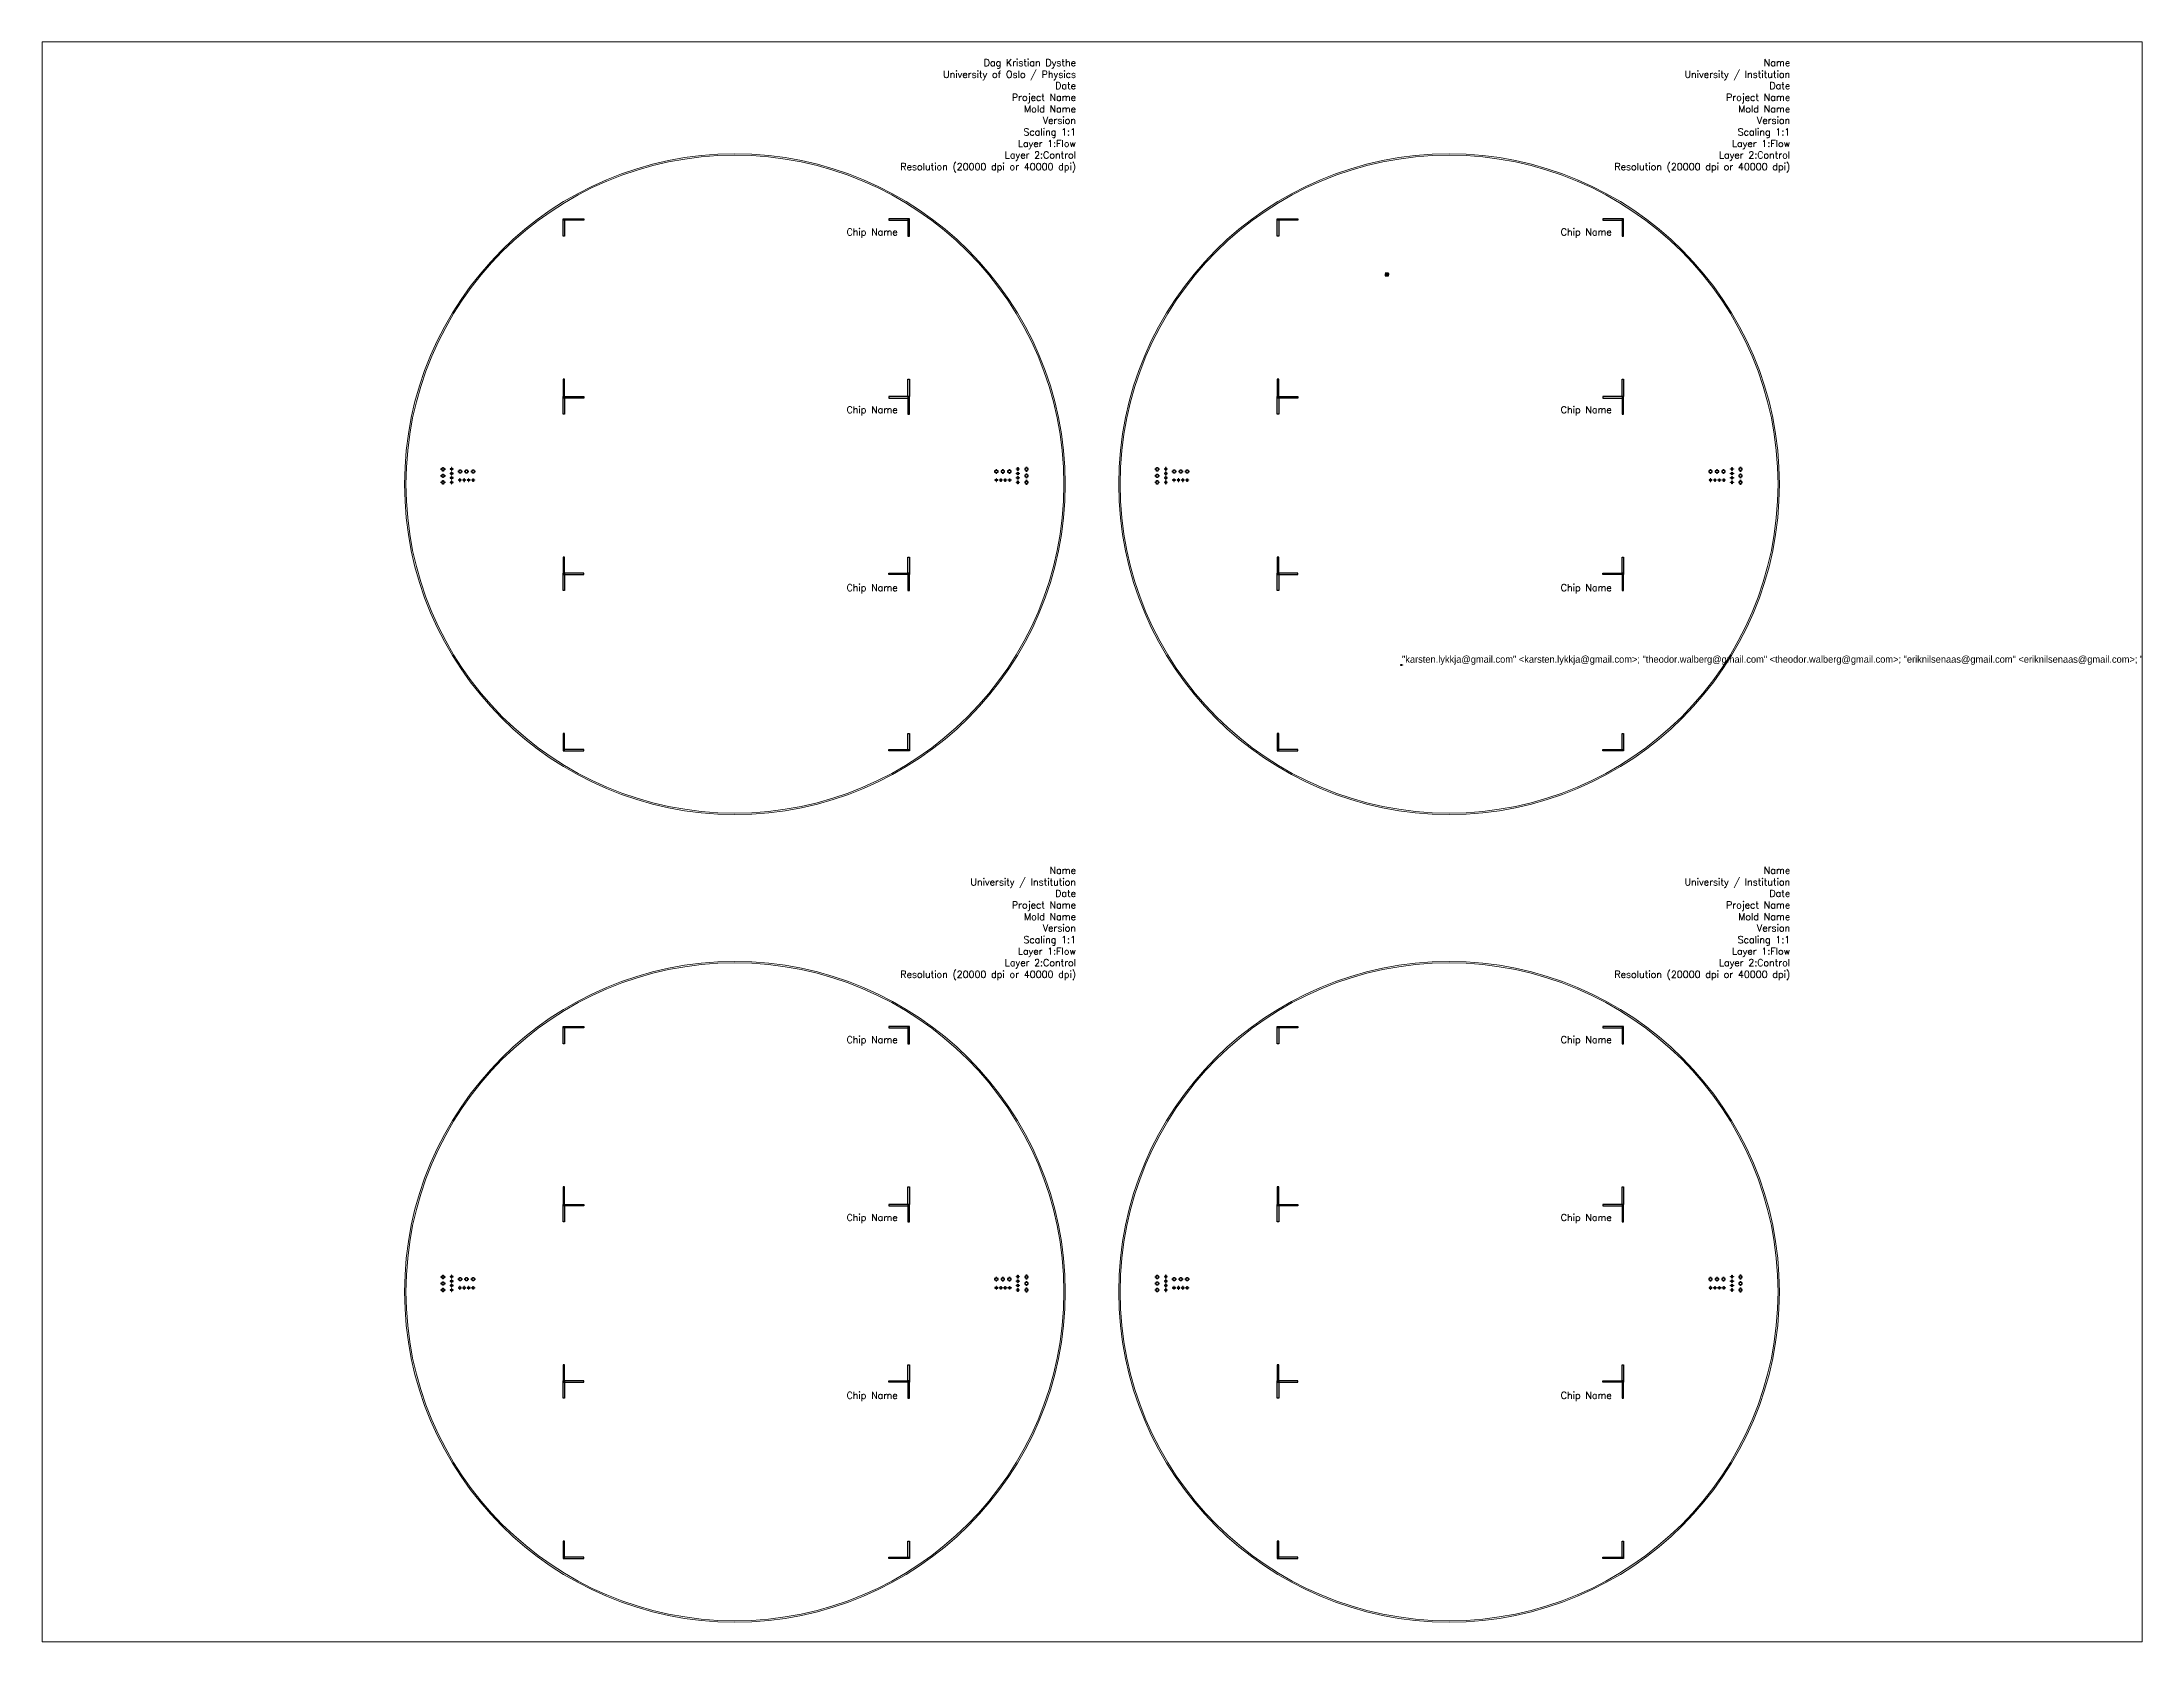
# Paper-space layout 'Layout1' of a CAD drawing. Extents: x 1.05 to 9.45, y 0.8 to 7.2.
# The model-space entities are those that its viewports show. They can reach past a viewport. Long polylines and large blocks are cut down to what shows.
import ezdxf

# ---------------------------------------------------------------- set-up
doc = ezdxf.new("R2010")
doc.units = 13
doc.header["$MEASUREMENT"] = 0
doc.layers.add('Flow', color=7, linetype='Continuous')
doc.styles.add('Title', font='complex.shx', dxfattribs={"height": 1000})

msp = doc.modelspace()

# ---------------------------------------------------------------- linework, layer by layer
at = {"layer": 'Flow'}
for p, q in [((143285, 196644), (143154, 196644)), ((143154, 196344), (143245, 196344)), ((143154, 196344), (143154, 196244)), ((143154, 196244), (143654, 196244)), ((143312, 196512), (143192, 196512)), ((143192, 196512), (143192, 196495)), ((143192, 196360), (143192, 196495)), ((143212, 196360), (143192, 196360)), ((143212, 196495), (143312, 196495)), ((143212, 196495), (143212, 196360)), ((143325, 196444), (143245, 196444)), ((143245, 196444), (143245, 196344)), ((143265, 196344), (143265, 196424)), ((143265, 196424), (143345, 196424)), ((143265, 196344), (143383, 196344)), ((143285, 196564), (143285, 196644)), ((143325, 196564), (143285, 196564)), ((143305, 196644), (143305, 196584)), ((143385, 196644), (143305, 196644)), ((143305, 196584), (143385, 196584)), ((143312, 196495), (143312, 196512)), ((143325, 196444), (143325, 196564)), ((143345, 196424), (143345, 196564)), ((143405, 196564), (143345, 196564)), ((143378, 196515), (143448, 196515)), ((143378, 196515), (143378, 196425)), ((143378, 196425), (143428, 196425)), ((143428, 196405), (143383, 196405)), ((143383, 196405), (143383, 196344)), ((143385, 196584), (143385, 196644)), ((143398, 196445), (143398, 196495)), ((143428, 196495), (143398, 196495)), ((143448, 196445), (143398, 196445)), ((143403, 196344), (143403, 196385)), ((143403, 196385), (143448, 196385)), ((143403, 196344), (143654, 196344)), ((143654, 196344), (143403, 196344)), ((143405, 196644), (143405, 196564)), ((143468, 196644), (143405, 196644)), ((143428, 196495), (143428, 196475)), ((143528, 196475), (143428, 196475)), ((143428, 196405), (143428, 196425)), ((143448, 196515), (143448, 196495)), ((143448, 196495), (143548, 196495)), ((143448, 196445), (143448, 196385)), ((143468, 196560), (143468, 196644)), ((143488, 196560), (143468, 196560)), ((143468, 196540), (143488, 196540)), ((143468, 196520), (143468, 196540)), ((143508, 196520), (143468, 196520)), ((143578, 196644), (143488, 196644)), ((143488, 196580), (143488, 196644)), ((143488, 196580), (143508, 196580)), ((143488, 196560), (143488, 196540)), ((143508, 196580), (143508, 196555)), ((143578, 196555), (143508, 196555)), ((143508, 196520), (143508, 196535)), ((143508, 196535), (143598, 196535)), ((143528, 196475), (143528, 196385)), ((143528, 196385), (143618, 196385)), ((143548, 196495), (143548, 196405)), ((143598, 196405), (143548, 196405)), ((143578, 196555), (143578, 196644)), ((143654, 196644), (143598, 196644)), ((143598, 196644), (143598, 196555)), ((143598, 196555), (143618, 196555)), ((143598, 196405), (143598, 196535)), ((143618, 196555), (143618, 196385)), ((143654, 196244), (143654, 196344))]:
    msp.add_line(p, q, dxfattribs=at)
for points in [[(24447, 204472), (24652, 204472), (24652, 201954), (24447, 201954)], [(24447, 204472), (27414, 204472), (27414, 204267), (24447, 204267)], [(74447, 204472), (71479, 204472), (71479, 204267), (74447, 204267)], [(74447, 204472), (74242, 204472), (74242, 201954), (74447, 201954)], [(127572, 204472), (127777, 204472), (127777, 201954), (127572, 201954)], [(127572, 204472), (130540, 204472), (130540, 204267), (127572, 204267)], [(177572, 204472), (174605, 204472), (174605, 204267), (177572, 204267)], [(177572, 204472), (177367, 204472), (177367, 201954), (177572, 201954)], [(24447, 178789), (24652, 178789), (24652, 181307), (24447, 181307)], [(74447, 178789), (74242, 178789), (74242, 181307), (74447, 181307)], [(127572, 178789), (127777, 178789), (127777, 181307), (127572, 181307)], [(177572, 178789), (177367, 178789), (177367, 181307), (177572, 181307)], [(24447, 178789), (27414, 178789), (27414, 178584), (24447, 178584)], [(24447, 178789), (24652, 178789), (24652, 176270), (24447, 176270)], [(74447, 178789), (71479, 178789), (71479, 178584), (74447, 178584)], [(74447, 178789), (74242, 178789), (74242, 176270), (74447, 176270)], [(127572, 178789), (130540, 178789), (130540, 178584), (127572, 178584)], [(127572, 178789), (127777, 178789), (127777, 176270), (127572, 176270)], [(177572, 178789), (174605, 178789), (174605, 178584), (177572, 178584)], [(177572, 178789), (177367, 178789), (177367, 176270), (177572, 176270)], [(7196, 168391), (7355, 168391), (7355, 168211), (7196, 168211), (7196, 168051), (7016, 168051), (7016, 168211), (6856, 168211), (6856, 168391), (7016, 168391), (7016, 168551), (7196, 168551)], [(7196, 167451), (7355, 167451), (7355, 167271), (7196, 167271), (7196, 167111), (7016, 167111), (7016, 167271), (6856, 167271), (6856, 167451), (7016, 167451), (7016, 167611), (7196, 167611)], [(8305, 168381), (8145, 168381), (8145, 168301), (8305, 168301), (8305, 168141), (8385, 168141), (8385, 168301), (8545, 168301), (8545, 168381), (8385, 168381), (8385, 168541), (8305, 168541)], [(8305, 167741), (8145, 167741), (8145, 167661), (8305, 167661), (8305, 167501), (8385, 167501), (8385, 167661), (8545, 167661), (8545, 167741), (8385, 167741), (8385, 167901), (8305, 167901)], [(8305, 167101), (8145, 167101), (8145, 167021), (8305, 167021), (8305, 166861), (8385, 166861), (8385, 167021), (8545, 167021), (8545, 167101), (8385, 167101), (8385, 167261), (8305, 167261)], [(9477, 168067), (9477, 168227), (9657, 168227), (9657, 168067), (9817, 168067), (9817, 167887), (9657, 167887), (9657, 167727), (9477, 167727), (9477, 167887), (9317, 167887), (9317, 168067)], [(9567, 166786), (9567, 166946), (9487, 166946), (9487, 166786), (9327, 166786), (9327, 166706), (9487, 166706), (9487, 166546), (9567, 166546), (9567, 166706), (9727, 166706), (9727, 166786)], [(10207, 166786), (10207, 166946), (10127, 166946), (10127, 166786), (9967, 166786), (9967, 166706), (10127, 166706), (10127, 166546), (10207, 166546), (10207, 166706), (10367, 166706), (10367, 166786)], [(10417, 168067), (10417, 168227), (10597, 168227), (10597, 168067), (10757, 168067), (10757, 167887), (10597, 167887), (10597, 167727), (10417, 167727), (10417, 167887), (10257, 167887), (10257, 168067)], [(10847, 166786), (10847, 166946), (10767, 166946), (10767, 166786), (10607, 166786), (10607, 166706), (10767, 166706), (10767, 166546), (10847, 166546), (10847, 166706), (11007, 166706), (11007, 166786)], [(11357, 168067), (11357, 168227), (11537, 168227), (11537, 168067), (11697, 168067), (11697, 167887), (11537, 167887), (11537, 167727), (11357, 167727), (11357, 167887), (11197, 167887), (11197, 168067)], [(11407, 166786), (11407, 166946), (11487, 166946), (11487, 166786), (11647, 166786), (11647, 166706), (11487, 166706), (11487, 166546), (11407, 166546), (11407, 166706), (11247, 166706), (11247, 166786)], [(87098, 168067), (87098, 168227), (86918, 168227), (86918, 168067), (86758, 168067), (86758, 167887), (86918, 167887), (86918, 167727), (87098, 167727), (87098, 167887), (87258, 167887), (87258, 168067)], [(87048, 166786), (87048, 166946), (86968, 166946), (86968, 166786), (86808, 166786), (86808, 166706), (86968, 166706), (86968, 166546), (87048, 166546), (87048, 166706), (87208, 166706), (87208, 166786)], [(87608, 166786), (87608, 166946), (87687, 166946), (87687, 166786), (87847, 166786), (87847, 166706), (87687, 166706), (87687, 166546), (87608, 166546), (87608, 166706), (87448, 166706), (87448, 166786)], [(88037, 168067), (88037, 168227), (87858, 168227), (87858, 168067), (87698, 168067), (87698, 167887), (87858, 167887), (87858, 167727), (88037, 167727), (88037, 167887), (88197, 167887), (88197, 168067)], [(88247, 166786), (88247, 166946), (88327, 166946), (88327, 166786), (88487, 166786), (88487, 166706), (88327, 166706), (88327, 166546), (88247, 166546), (88247, 166706), (88087, 166706), (88087, 166786)], [(88977, 168067), (88977, 168227), (88797, 168227), (88797, 168067), (88637, 168067), (88637, 167887), (88797, 167887), (88797, 167727), (88977, 167727), (88977, 167887), (89137, 167887), (89137, 168067)], [(88887, 166786), (88887, 166946), (88967, 166946), (88967, 166786), (89127, 166786), (89127, 166706), (88967, 166706), (88967, 166546), (88887, 166546), (88887, 166706), (88727, 166706), (88727, 166786)], [(90150, 168381), (90310, 168381), (90310, 168301), (90150, 168301), (90150, 168141), (90070, 168141), (90070, 168301), (89910, 168301), (89910, 168381), (90070, 168381), (90070, 168541), (90150, 168541)], [(90150, 167741), (90310, 167741), (90310, 167661), (90150, 167661), (90150, 167501), (90070, 167501), (90070, 167661), (89910, 167661), (89910, 167741), (90070, 167741), (90070, 167901), (90150, 167901)], [(90150, 167101), (90310, 167101), (90310, 167021), (90150, 167021), (90150, 166861), (90070, 166861), (90070, 167021), (89910, 167021), (89910, 167101), (90070, 167101), (90070, 167261), (90150, 167261)], [(91259, 168391), (91099, 168391), (91099, 168211), (91259, 168211), (91259, 168051), (91439, 168051), (91439, 168211), (91599, 168211), (91599, 168391), (91439, 168391), (91439, 168551), (91259, 168551)], [(91259, 167451), (91099, 167451), (91099, 167271), (91259, 167271), (91259, 167111), (91439, 167111), (91439, 167271), (91599, 167271), (91599, 167451), (91439, 167451), (91439, 167611), (91259, 167611)], [(110321, 168391), (110481, 168391), (110481, 168211), (110321, 168211), (110321, 168051), (110141, 168051), (110141, 168211), (109981, 168211), (109981, 168391), (110141, 168391), (110141, 168551), (110321, 168551)], [(110321, 167451), (110481, 167451), (110481, 167271), (110321, 167271), (110321, 167111), (110141, 167111), (110141, 167271), (109981, 167271), (109981, 167451), (110141, 167451), (110141, 167611), (110321, 167611)], [(111431, 168381), (111271, 168381), (111271, 168301), (111431, 168301), (111431, 168141), (111511, 168141), (111511, 168301), (111670, 168301), (111670, 168381), (111511, 168381), (111511, 168541), (111431, 168541)], [(111431, 167741), (111271, 167741), (111271, 167661), (111431, 167661), (111431, 167501), (111511, 167501), (111511, 167661), (111670, 167661), (111670, 167741), (111511, 167741), (111511, 167901), (111431, 167901)], [(111431, 167101), (111271, 167101), (111271, 167021), (111431, 167021), (111431, 166861), (111511, 166861), (111511, 167021), (111670, 167021), (111670, 167101), (111511, 167101), (111511, 167261), (111431, 167261)], [(112603, 168067), (112603, 168227), (112783, 168227), (112783, 168067), (112943, 168067), (112943, 167887), (112783, 167887), (112783, 167727), (112603, 167727), (112603, 167887), (112443, 167887), (112443, 168067)], [(112693, 166786), (112693, 166946), (112613, 166946), (112613, 166786), (112453, 166786), (112453, 166706), (112613, 166706), (112613, 166546), (112693, 166546), (112693, 166706), (112853, 166706), (112853, 166786)], [(113333, 166786), (113333, 166946), (113253, 166946), (113253, 166786), (113093, 166786), (113093, 166706), (113253, 166706), (113253, 166546), (113333, 166546), (113333, 166706), (113493, 166706), (113493, 166786)], [(113543, 168067), (113543, 168227), (113723, 168227), (113723, 168067), (113883, 168067), (113883, 167887), (113723, 167887), (113723, 167727), (113543, 167727), (113543, 167887), (113383, 167887), (113383, 168067)], [(113973, 166786), (113973, 166946), (113893, 166946), (113893, 166786), (113733, 166786), (113733, 166706), (113893, 166706), (113893, 166546), (113973, 166546), (113973, 166706), (114133, 166706), (114133, 166786)], [(114483, 168067), (114483, 168227), (114662, 168227), (114662, 168067), (114822, 168067), (114822, 167887), (114662, 167887), (114662, 167727), (114483, 167727), (114483, 167887), (114323, 167887), (114323, 168067)], [(114533, 166786), (114533, 166946), (114612, 166946), (114612, 166786), (114772, 166786), (114772, 166706), (114612, 166706), (114612, 166546), (114533, 166546), (114533, 166706), (114373, 166706), (114373, 166786)], [(190223, 168067), (190223, 168227), (190043, 168227), (190043, 168067), (189883, 168067), (189883, 167887), (190043, 167887), (190043, 167727), (190223, 167727), (190223, 167887), (190383, 167887), (190383, 168067)], [(190173, 166786), (190173, 166946), (190093, 166946), (190093, 166786), (189933, 166786), (189933, 166706), (190093, 166706), (190093, 166546), (190173, 166546), (190173, 166706), (190333, 166706), (190333, 166786)], [(190733, 166786), (190733, 166946), (190813, 166946), (190813, 166786), (190973, 166786), (190973, 166706), (190813, 166706), (190813, 166546), (190733, 166546), (190733, 166706), (190573, 166706), (190573, 166786)], [(191163, 168067), (191163, 168227), (190983, 168227), (190983, 168067), (190823, 168067), (190823, 167887), (190983, 167887), (190983, 167727), (191163, 167727), (191163, 167887), (191323, 167887), (191323, 168067)], [(191373, 166786), (191373, 166946), (191453, 166946), (191453, 166786), (191613, 166786), (191613, 166706), (191453, 166706), (191453, 166546), (191373, 166546), (191373, 166706), (191213, 166706), (191213, 166786)], [(192103, 168067), (192103, 168227), (191923, 168227), (191923, 168067), (191763, 168067), (191763, 167887), (191923, 167887), (191923, 167727), (192103, 167727), (192103, 167887), (192263, 167887), (192263, 168067)], [(192013, 166786), (192013, 166946), (192093, 166946), (192093, 166786), (192253, 166786), (192253, 166706), (192093, 166706), (192093, 166546), (192013, 166546), (192013, 166706), (191853, 166706), (191853, 166786)], [(193275, 168381), (193435, 168381), (193435, 168301), (193275, 168301), (193275, 168141), (193195, 168141), (193195, 168301), (193035, 168301), (193035, 168381), (193195, 168381), (193195, 168541), (193275, 168541)], [(193275, 167741), (193435, 167741), (193435, 167661), (193275, 167661), (193275, 167501), (193195, 167501), (193195, 167661), (193035, 167661), (193035, 167741), (193195, 167741), (193195, 167901), (193275, 167901)], [(193275, 167101), (193435, 167101), (193435, 167021), (193275, 167021), (193275, 166861), (193195, 166861), (193195, 167021), (193035, 167021), (193035, 167101), (193195, 167101), (193195, 167261), (193275, 167261)], [(194385, 168391), (194225, 168391), (194225, 168211), (194385, 168211), (194385, 168051), (194565, 168051), (194565, 168211), (194725, 168211), (194725, 168391), (194565, 168391), (194565, 168551), (194385, 168551)], [(194385, 167451), (194225, 167451), (194225, 167271), (194385, 167271), (194385, 167111), (194565, 167111), (194565, 167271), (194725, 167271), (194725, 167451), (194565, 167451), (194565, 167611), (194385, 167611)], [(7196, 166511), (7355, 166511), (7355, 166331), (7196, 166331), (7196, 166171), (7016, 166171), (7016, 166331), (6856, 166331), (6856, 166511), (7016, 166511), (7016, 166671), (7196, 166671)], [(8305, 166461), (8145, 166461), (8145, 166381), (8305, 166381), (8305, 166221), (8385, 166221), (8385, 166381), (8545, 166381), (8545, 166461), (8385, 166461), (8385, 166621), (8305, 166621)], [(90150, 166461), (90310, 166461), (90310, 166381), (90150, 166381), (90150, 166221), (90070, 166221), (90070, 166381), (89910, 166381), (89910, 166461), (90070, 166461), (90070, 166621), (90150, 166621)], [(91259, 166511), (91099, 166511), (91099, 166331), (91259, 166331), (91259, 166171), (91439, 166171), (91439, 166331), (91599, 166331), (91599, 166511), (91439, 166511), (91439, 166671), (91259, 166671)], [(110321, 166511), (110481, 166511), (110481, 166331), (110321, 166331), (110321, 166171), (110141, 166171), (110141, 166331), (109981, 166331), (109981, 166511), (110141, 166511), (110141, 166671), (110321, 166671)], [(111431, 166461), (111271, 166461), (111271, 166381), (111431, 166381), (111431, 166221), (111511, 166221), (111511, 166381), (111670, 166381), (111670, 166461), (111511, 166461), (111511, 166621), (111431, 166621)], [(193275, 166461), (193435, 166461), (193435, 166381), (193275, 166381), (193275, 166221), (193195, 166221), (193195, 166381), (193035, 166381), (193035, 166461), (193195, 166461), (193195, 166621), (193275, 166621)], [(194385, 166511), (194225, 166511), (194225, 166331), (194385, 166331), (194385, 166171), (194565, 166171), (194565, 166331), (194725, 166331), (194725, 166511), (194565, 166511), (194565, 166671), (194385, 166671)], [(24447, 153105), (24652, 153105), (24652, 155624), (24447, 155624)], [(74447, 153105), (74242, 153105), (74242, 155624), (74447, 155624)], [(127572, 153105), (127777, 153105), (127777, 155624), (127572, 155624)], [(177572, 153105), (177367, 153105), (177367, 155624), (177572, 155624)], [(24447, 153105), (27414, 153105), (27414, 153310), (24447, 153310)], [(24447, 153310), (24652, 153310), (24652, 150792), (24447, 150792)], [(74447, 153105), (71479, 153105), (71479, 153310), (74447, 153310)], [(74447, 153310), (74242, 153310), (74242, 150792), (74447, 150792)], [(127572, 153105), (130540, 153105), (130540, 153310), (127572, 153310)], [(127572, 153310), (127777, 153310), (127777, 150792), (127572, 150792)], [(177572, 153105), (174605, 153105), (174605, 153310), (177572, 153310)], [(177572, 153310), (177367, 153310), (177367, 150792), (177572, 150792)], [(145352, 140024), (145552, 140024), (145552, 140074), (145352, 140074)], [(145552, 140064), (145652, 140064), (145652, 140039), (145552, 140039)], [(24447, 127627), (24652, 127627), (24652, 130145), (24447, 130145)], [(24447, 127627), (27414, 127627), (27414, 127832), (24447, 127832)], [(74447, 127627), (71479, 127627), (71479, 127832), (74447, 127832)], [(74447, 127627), (74242, 127627), (74242, 130145), (74447, 130145)], [(127572, 127627), (127777, 127627), (127777, 130145), (127572, 130145)], [(127572, 127627), (130540, 127627), (130540, 127832), (127572, 127832)], [(177572, 127627), (174605, 127627), (174605, 127832), (177572, 127832)], [(177572, 127627), (177367, 127627), (177367, 130145), (177572, 130145)], [(24447, 87839), (24652, 87839), (24652, 85321), (24447, 85321)], [(24447, 87839), (27414, 87839), (27414, 87634), (24447, 87634)], [(74447, 87839), (71479, 87839), (71479, 87634), (74447, 87634)], [(74447, 87839), (74242, 87839), (74242, 85321), (74447, 85321)], [(127572, 87839), (127777, 87839), (127777, 85321), (127572, 85321)], [(127572, 87839), (130540, 87839), (130540, 87634), (127572, 87634)], [(177572, 87839), (174605, 87839), (174605, 87634), (177572, 87634)], [(177572, 87839), (177367, 87839), (177367, 85321), (177572, 85321)], [(24447, 62156), (24652, 62156), (24652, 64675), (24447, 64675)], [(74447, 62156), (74242, 62156), (74242, 64675), (74447, 64675)], [(127572, 62156), (127777, 62156), (127777, 64675), (127572, 64675)], [(177572, 62156), (177367, 62156), (177367, 64675), (177572, 64675)], [(24447, 62156), (27414, 62156), (27414, 61951), (24447, 61951)], [(24447, 62156), (24652, 62156), (24652, 59638), (24447, 59638)], [(74447, 62156), (71479, 62156), (71479, 61951), (74447, 61951)], [(74447, 62156), (74242, 62156), (74242, 59638), (74447, 59638)], [(127572, 62156), (130540, 62156), (130540, 61951), (127572, 61951)], [(127572, 62156), (127777, 62156), (127777, 59638), (127572, 59638)], [(177572, 62156), (174605, 62156), (174605, 61951), (177572, 61951)], [(177572, 62156), (177367, 62156), (177367, 59638), (177572, 59638)], [(7196, 51759), (7355, 51759), (7355, 51579), (7196, 51579), (7196, 51419), (7016, 51419), (7016, 51579), (6856, 51579), (6856, 51759), (7016, 51759), (7016, 51919), (7196, 51919)], [(8305, 51748), (8145, 51748), (8145, 51668), (8305, 51668), (8305, 51508), (8385, 51508), (8385, 51668), (8545, 51668), (8545, 51748), (8385, 51748), (8385, 51908), (8305, 51908)], [(9477, 51434), (9477, 51594), (9657, 51594), (9657, 51434), (9817, 51434), (9817, 51254), (9657, 51254), (9657, 51094), (9477, 51094), (9477, 51254), (9317, 51254), (9317, 51434)], [(10417, 51434), (10417, 51594), (10597, 51594), (10597, 51434), (10757, 51434), (10757, 51254), (10597, 51254), (10597, 51094), (10417, 51094), (10417, 51254), (10257, 51254), (10257, 51434)], [(11357, 51434), (11357, 51594), (11537, 51594), (11537, 51434), (11697, 51434), (11697, 51254), (11537, 51254), (11537, 51094), (11357, 51094), (11357, 51254), (11197, 51254), (11197, 51434)], [(87098, 51434), (87098, 51594), (86918, 51594), (86918, 51434), (86758, 51434), (86758, 51254), (86918, 51254), (86918, 51094), (87098, 51094), (87098, 51254), (87258, 51254), (87258, 51434)], [(88037, 51434), (88037, 51594), (87858, 51594), (87858, 51434), (87698, 51434), (87698, 51254), (87858, 51254), (87858, 51094), (88037, 51094), (88037, 51254), (88197, 51254), (88197, 51434)], [(88977, 51434), (88977, 51594), (88797, 51594), (88797, 51434), (88637, 51434), (88637, 51254), (88797, 51254), (88797, 51094), (88977, 51094), (88977, 51254), (89137, 51254), (89137, 51434)], [(90150, 51748), (90310, 51748), (90310, 51668), (90150, 51668), (90150, 51508), (90070, 51508), (90070, 51668), (89910, 51668), (89910, 51748), (90070, 51748), (90070, 51908), (90150, 51908)], [(91259, 51759), (91099, 51759), (91099, 51579), (91259, 51579), (91259, 51419), (91439, 51419), (91439, 51579), (91599, 51579), (91599, 51759), (91439, 51759), (91439, 51919), (91259, 51919)], [(110321, 51759), (110481, 51759), (110481, 51579), (110321, 51579), (110321, 51419), (110141, 51419), (110141, 51579), (109981, 51579), (109981, 51759), (110141, 51759), (110141, 51919), (110321, 51919)], [(111431, 51748), (111271, 51748), (111271, 51668), (111431, 51668), (111431, 51508), (111511, 51508), (111511, 51668), (111670, 51668), (111670, 51748), (111511, 51748), (111511, 51908), (111431, 51908)], [(112603, 51434), (112603, 51594), (112783, 51594), (112783, 51434), (112943, 51434), (112943, 51254), (112783, 51254), (112783, 51094), (112603, 51094), (112603, 51254), (112443, 51254), (112443, 51434)], [(113543, 51434), (113543, 51594), (113723, 51594), (113723, 51434), (113883, 51434), (113883, 51254), (113723, 51254), (113723, 51094), (113543, 51094), (113543, 51254), (113383, 51254), (113383, 51434)], [(114483, 51434), (114483, 51594), (114662, 51594), (114662, 51434), (114822, 51434), (114822, 51254), (114662, 51254), (114662, 51094), (114483, 51094), (114483, 51254), (114323, 51254), (114323, 51434)], [(190223, 51434), (190223, 51594), (190043, 51594), (190043, 51434), (189883, 51434), (189883, 51254), (190043, 51254), (190043, 51094), (190223, 51094), (190223, 51254), (190383, 51254), (190383, 51434)], [(191163, 51434), (191163, 51594), (190983, 51594), (190983, 51434), (190823, 51434), (190823, 51254), (190983, 51254), (190983, 51094), (191163, 51094), (191163, 51254), (191323, 51254), (191323, 51434)], [(192103, 51434), (192103, 51594), (191923, 51594), (191923, 51434), (191763, 51434), (191763, 51254), (191923, 51254), (191923, 51094), (192103, 51094), (192103, 51254), (192263, 51254), (192263, 51434)], [(193275, 51748), (193435, 51748), (193435, 51668), (193275, 51668), (193275, 51508), (193195, 51508), (193195, 51668), (193035, 51668), (193035, 51748), (193195, 51748), (193195, 51908), (193275, 51908)], [(194385, 51759), (194225, 51759), (194225, 51579), (194385, 51579), (194385, 51419), (194565, 51419), (194565, 51579), (194725, 51579), (194725, 51759), (194565, 51759), (194565, 51919), (194385, 51919)], [(7196, 50819), (7355, 50819), (7355, 50639), (7196, 50639), (7196, 50479), (7016, 50479), (7016, 50639), (6856, 50639), (6856, 50819), (7016, 50819), (7016, 50979), (7196, 50979)], [(7196, 49879), (7355, 49879), (7355, 49699), (7196, 49699), (7196, 49539), (7016, 49539), (7016, 49699), (6856, 49699), (6856, 49879), (7016, 49879), (7016, 50039), (7196, 50039)], [(8305, 51108), (8145, 51108), (8145, 51028), (8305, 51028), (8305, 50868), (8385, 50868), (8385, 51028), (8545, 51028), (8545, 51108), (8385, 51108), (8385, 51268), (8305, 51268)], [(8305, 50468), (8145, 50468), (8145, 50388), (8305, 50388), (8305, 50228), (8385, 50228), (8385, 50388), (8545, 50388), (8545, 50468), (8385, 50468), (8385, 50628), (8305, 50628)], [(8305, 49828), (8145, 49828), (8145, 49748), (8305, 49748), (8305, 49588), (8385, 49588), (8385, 49748), (8545, 49748), (8545, 49828), (8385, 49828), (8385, 49988), (8305, 49988)], [(9567, 50153), (9567, 50313), (9487, 50313), (9487, 50153), (9327, 50153), (9327, 50073), (9487, 50073), (9487, 49913), (9567, 49913), (9567, 50073), (9727, 50073), (9727, 50153)], [(10207, 50153), (10207, 50313), (10127, 50313), (10127, 50153), (9967, 50153), (9967, 50073), (10127, 50073), (10127, 49913), (10207, 49913), (10207, 50073), (10367, 50073), (10367, 50153)], [(10847, 50153), (10847, 50313), (10767, 50313), (10767, 50153), (10607, 50153), (10607, 50073), (10767, 50073), (10767, 49913), (10847, 49913), (10847, 50073), (11007, 50073), (11007, 50153)], [(11407, 50153), (11407, 50313), (11487, 50313), (11487, 50153), (11647, 50153), (11647, 50073), (11487, 50073), (11487, 49913), (11407, 49913), (11407, 50073), (11247, 50073), (11247, 50153)], [(87048, 50153), (87048, 50313), (86968, 50313), (86968, 50153), (86808, 50153), (86808, 50073), (86968, 50073), (86968, 49913), (87048, 49913), (87048, 50073), (87208, 50073), (87208, 50153)], [(87608, 50153), (87608, 50313), (87687, 50313), (87687, 50153), (87847, 50153), (87847, 50073), (87687, 50073), (87687, 49913), (87608, 49913), (87608, 50073), (87448, 50073), (87448, 50153)], [(88247, 50153), (88247, 50313), (88327, 50313), (88327, 50153), (88487, 50153), (88487, 50073), (88327, 50073), (88327, 49913), (88247, 49913), (88247, 50073), (88087, 50073), (88087, 50153)], [(88887, 50153), (88887, 50313), (88967, 50313), (88967, 50153), (89127, 50153), (89127, 50073), (88967, 50073), (88967, 49913), (88887, 49913), (88887, 50073), (88727, 50073), (88727, 50153)], [(90150, 51108), (90310, 51108), (90310, 51028), (90150, 51028), (90150, 50868), (90070, 50868), (90070, 51028), (89910, 51028), (89910, 51108), (90070, 51108), (90070, 51268), (90150, 51268)], [(90150, 50468), (90310, 50468), (90310, 50388), (90150, 50388), (90150, 50228), (90070, 50228), (90070, 50388), (89910, 50388), (89910, 50468), (90070, 50468), (90070, 50628), (90150, 50628)], [(90150, 49828), (90310, 49828), (90310, 49748), (90150, 49748), (90150, 49588), (90070, 49588), (90070, 49748), (89910, 49748), (89910, 49828), (90070, 49828), (90070, 49988), (90150, 49988)], [(91259, 50819), (91099, 50819), (91099, 50639), (91259, 50639), (91259, 50479), (91439, 50479), (91439, 50639), (91599, 50639), (91599, 50819), (91439, 50819), (91439, 50979), (91259, 50979)], [(91259, 49879), (91099, 49879), (91099, 49699), (91259, 49699), (91259, 49539), (91439, 49539), (91439, 49699), (91599, 49699), (91599, 49879), (91439, 49879), (91439, 50039), (91259, 50039)], [(110321, 50819), (110481, 50819), (110481, 50639), (110321, 50639), (110321, 50479), (110141, 50479), (110141, 50639), (109981, 50639), (109981, 50819), (110141, 50819), (110141, 50979), (110321, 50979)], [(110321, 49879), (110481, 49879), (110481, 49699), (110321, 49699), (110321, 49539), (110141, 49539), (110141, 49699), (109981, 49699), (109981, 49879), (110141, 49879), (110141, 50039), (110321, 50039)], [(111431, 51108), (111271, 51108), (111271, 51028), (111431, 51028), (111431, 50868), (111511, 50868), (111511, 51028), (111670, 51028), (111670, 51108), (111511, 51108), (111511, 51268), (111431, 51268)], [(111431, 50468), (111271, 50468), (111271, 50388), (111431, 50388), (111431, 50228), (111511, 50228), (111511, 50388), (111670, 50388), (111670, 50468), (111511, 50468), (111511, 50628), (111431, 50628)], [(111431, 49828), (111271, 49828), (111271, 49748), (111431, 49748), (111431, 49588), (111511, 49588), (111511, 49748), (111670, 49748), (111670, 49828), (111511, 49828), (111511, 49988), (111431, 49988)], [(112693, 50153), (112693, 50313), (112613, 50313), (112613, 50153), (112453, 50153), (112453, 50073), (112613, 50073), (112613, 49913), (112693, 49913), (112693, 50073), (112853, 50073), (112853, 50153)], [(113333, 50153), (113333, 50313), (113253, 50313), (113253, 50153), (113093, 50153), (113093, 50073), (113253, 50073), (113253, 49913), (113333, 49913), (113333, 50073), (113493, 50073), (113493, 50153)], [(113973, 50153), (113973, 50313), (113893, 50313), (113893, 50153), (113733, 50153), (113733, 50073), (113893, 50073), (113893, 49913), (113973, 49913), (113973, 50073), (114133, 50073), (114133, 50153)], [(114533, 50153), (114533, 50313), (114612, 50313), (114612, 50153), (114772, 50153), (114772, 50073), (114612, 50073), (114612, 49913), (114533, 49913), (114533, 50073), (114373, 50073), (114373, 50153)], [(190173, 50153), (190173, 50313), (190093, 50313), (190093, 50153), (189933, 50153), (189933, 50073), (190093, 50073), (190093, 49913), (190173, 49913), (190173, 50073), (190333, 50073), (190333, 50153)], [(190733, 50153), (190733, 50313), (190813, 50313), (190813, 50153), (190973, 50153), (190973, 50073), (190813, 50073), (190813, 49913), (190733, 49913), (190733, 50073), (190573, 50073), (190573, 50153)], [(191373, 50153), (191373, 50313), (191453, 50313), (191453, 50153), (191613, 50153), (191613, 50073), (191453, 50073), (191453, 49913), (191373, 49913), (191373, 50073), (191213, 50073), (191213, 50153)], [(192013, 50153), (192013, 50313), (192093, 50313), (192093, 50153), (192253, 50153), (192253, 50073), (192093, 50073), (192093, 49913), (192013, 49913), (192013, 50073), (191853, 50073), (191853, 50153)], [(193275, 51108), (193435, 51108), (193435, 51028), (193275, 51028), (193275, 50868), (193195, 50868), (193195, 51028), (193035, 51028), (193035, 51108), (193195, 51108), (193195, 51268), (193275, 51268)], [(193275, 50468), (193435, 50468), (193435, 50388), (193275, 50388), (193275, 50228), (193195, 50228), (193195, 50388), (193035, 50388), (193035, 50468), (193195, 50468), (193195, 50628), (193275, 50628)], [(193275, 49828), (193435, 49828), (193435, 49748), (193275, 49748), (193275, 49588), (193195, 49588), (193195, 49748), (193035, 49748), (193035, 49828), (193195, 49828), (193195, 49988), (193275, 49988)], [(194385, 50819), (194225, 50819), (194225, 50639), (194385, 50639), (194385, 50479), (194565, 50479), (194565, 50639), (194725, 50639), (194725, 50819), (194565, 50819), (194565, 50979), (194385, 50979)], [(194385, 49879), (194225, 49879), (194225, 49699), (194385, 49699), (194385, 49539), (194565, 49539), (194565, 49699), (194725, 49699), (194725, 49879), (194565, 49879), (194565, 50039), (194385, 50039)], [(24447, 36473), (24652, 36473), (24652, 38991), (24447, 38991)], [(24447, 36473), (27414, 36473), (27414, 36678), (24447, 36678)], [(24447, 36678), (24652, 36678), (24652, 34159), (24447, 34159)], [(74447, 36473), (71479, 36473), (71479, 36678), (74447, 36678)], [(74447, 36473), (74242, 36473), (74242, 38991), (74447, 38991)], [(74447, 36678), (74242, 36678), (74242, 34159), (74447, 34159)], [(127572, 36473), (127777, 36473), (127777, 38991), (127572, 38991)], [(127572, 36473), (130540, 36473), (130540, 36678), (127572, 36678)], [(127572, 36678), (127777, 36678), (127777, 34159), (127572, 34159)], [(177572, 36473), (174605, 36473), (174605, 36678), (177572, 36678)], [(177572, 36473), (177367, 36473), (177367, 38991), (177572, 38991)], [(177572, 36678), (177367, 36678), (177367, 34159), (177572, 34159)], [(24447, 10994), (24652, 10994), (24652, 13513), (24447, 13513)], [(74447, 10994), (74242, 10994), (74242, 13513), (74447, 13513)], [(127572, 10994), (127777, 10994), (127777, 13513), (127572, 13513)], [(177572, 10994), (177367, 10994), (177367, 13513), (177572, 13513)], [(24447, 10994), (27414, 10994), (27414, 11199), (24447, 11199)], [(74447, 10994), (71479, 10994), (71479, 11199), (74447, 11199)], [(127572, 10994), (130540, 10994), (130540, 11199), (127572, 11199)], [(177572, 10994), (174605, 10994), (174605, 11199), (177572, 11199)]]:
    msp.add_lwpolyline(points, close=True, dxfattribs=at)
for points in [[(143385, 196644), (143385, 196644)], [(143405, 196644), (143405, 196644)]]:
    msp.add_lwpolyline(points, dxfattribs=at)
at = {"layer": 'Flow', "linetype": 'Continuous', "lineweight": 5}
for centre, radius in [((49255, 166154), 47700), ((49255, 166154), 47500), ((152381, 166154), 47700), ((152381, 166154), 47500), ((49255, 49522), 47700), ((152381, 49522), 47700), ((49255, 49522), 47500), ((152381, 49522), 47500)]:
    msp.add_circle(centre, radius, dxfattribs=at)
at = {"layer": 'Flow'}
for centre in [(143195, 196537), (143232, 196570), (143251, 196617)]:
    msp.add_ellipse(centre, major_axis=(0, -20), ratio=1, dxfattribs=at)

# ---------------------------------------------------------------- texts
at = {"layer": 'Flow', "char_height": 1000, "style": 'Title'}
for s, insert, width, attachment_point in [('Dag Kristian Dysthe\\P\\pxqr;University of Oslo / Physics \\PDate\\PProject Name\\PMold Name\\PVersion\\PScaling 1:1\\PLayer 1:Flow\\PLayer 2:Control\\PResolution (20000 dpi or 40000 dpi)', (98510, 219346), 32300, 6), ('Name\\PUniversity / Institution\\PDate\\P\\pxqr;Project Name\\PMold Name\\PVersion\\PScaling 1:1\\PLayer 1:Flow\\PLayer 2:Control\\PResolution (20000 dpi or 40000 dpi)', (201636, 219346), 32300, 6), ('Chip Name', (72748, 203073), 21569.29, 3), ('Chip Name', (175873, 203073), 21569.29, 3), ('Chip Name', (72748, 177389), 21569.29, 3), ('Chip Name', (175873, 177389), 21569.29, 3), ('Chip Name', (72748, 151706), 21569.29, 3), ('Chip Name', (175873, 151706), 21569.29, 3), ('Name\\PUniversity / Institution\\PDate\\P\\pxqr;Project Name\\PMold Name\\PVersion\\PScaling 1:1\\PLayer 1:Flow\\PLayer 2:Control\\PResolution (20000 dpi or 40000 dpi)', (98510, 102713), 32300, 6), ('Name\\PUniversity / Institution\\PDate\\P\\pxqr;Project Name\\PMold Name\\PVersion\\PScaling 1:1\\PLayer 1:Flow\\PLayer 2:Control\\PResolution (20000 dpi or 40000 dpi)', (201636, 102713), 32300, 6), ('Chip Name', (72748, 86440), 21569.29, 3), ('Chip Name', (175873, 86440), 21569.29, 3), ('Chip Name', (72748, 60757), 21569.29, 3), ('Chip Name', (175873, 60757), 21569.29, 3), ('Chip Name', (72748, 35074), 21569.29, 3), ('Chip Name', (175873, 35074), 21569.29, 3)]:
    msp.add_mtext(s, dxfattribs=dict(at, insert=insert, width=width, attachment_point=attachment_point))
at = {"layer": 'Flow', "insert": (145583, 141365), "char_height": 1000, "width": 378000, "attachment_point": 1}
msp.add_mtext('"karsten.lykkja@gmail.com" <karsten.lykkja@gmail.com>; "theodor.walberg@gmail.com" <theodor.walberg@gmail.com>; "eriknilsenaas@gmail.com" <eriknilsenaas@gmail.com>; "nikolaibitneshagen@gmail.com" <nikolaibitneshagen@gmail.com>; "abdimalik748@gmail.com" <abdimalik748@gmail.com>; "yousefelmofty@gmail.com" <yousefelmofty@gmail.com>; "Peder Gran Kjøsnes" <pedergkj@student.ibv.uio.no>; "Amina Asri" <amina.asri@kjemi.uio.no>', dxfattribs=at)

psp = doc.layouts.get("Layout1")

# ---------------------------------------------------------------- viewports
at = {"layer": 'Flow'}
psp.add_viewport(center=(5.25, 4), size=(8.4, 6.4), view_center_point=(100817.821, 114479.9999), view_height=231044.61305, dxfattribs=at)

doc.saveas('drawing.dxf')
